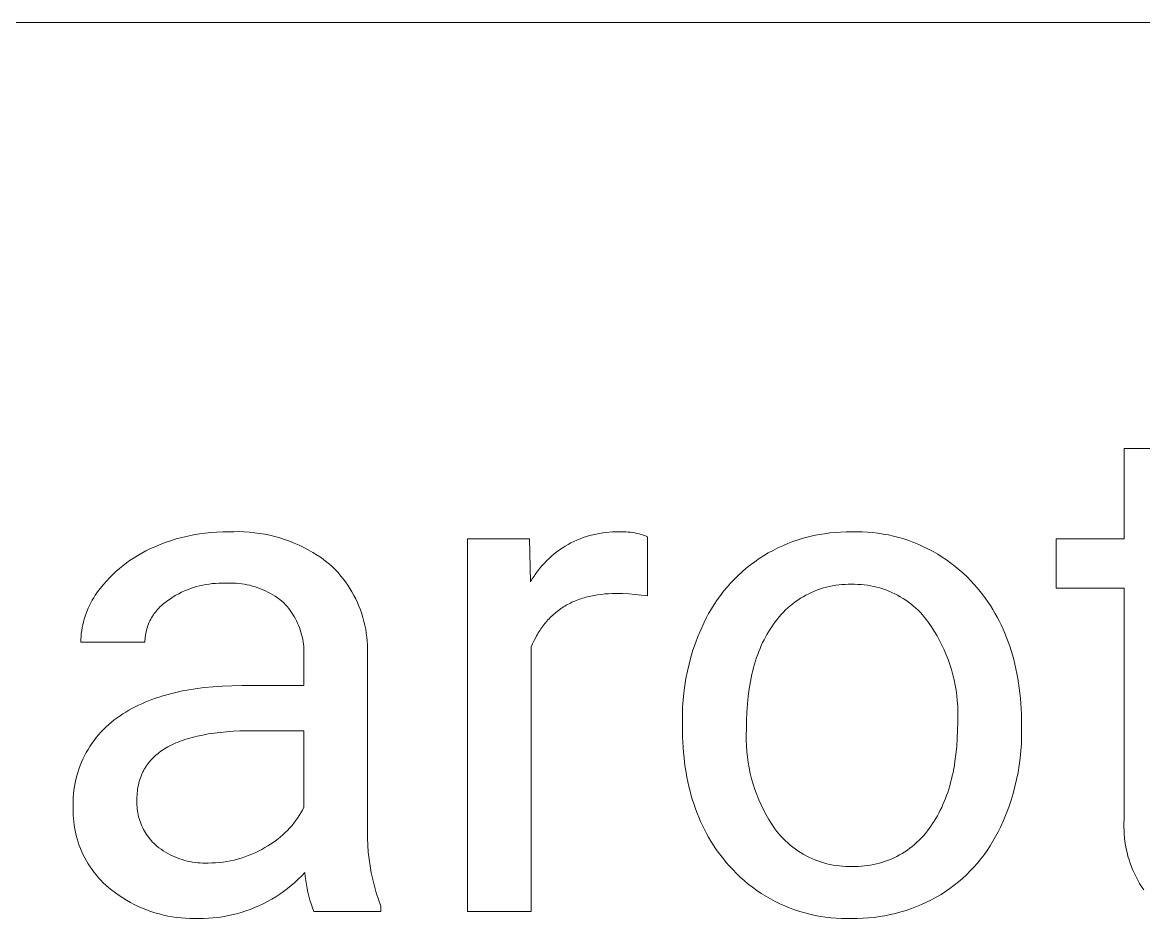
# Model space of a CAD drawing. Header units: millimetres. Extents: x -1283 to 2747, y -259 to 2557.
# Drawn here: x 1924.4 to 2009.7, y 123.7 to 191.8 of the extents above; entities that cross this region are included whole.
import ezdxf

# ---------------------------------------------------------------- set-up
doc = ezdxf.new("R2010")
doc.units = ezdxf.units.MM
doc.header["$MEASUREMENT"] = 0
doc.layers.add('Domyślny', color=7, linetype='Continuous', true_color=0x000000)

msp = doc.modelspace()

# ---------------------------------------------------------------- linework, layer by layer
at = {"layer": 'Domyślny', "color": 18, "lineweight": 15, "true_color": 0x000000}
for p, q in [((2743.172, 191.833), (1223.936, 191.833)), ((2008.229, 152.551), (2008.229, 159.423)), ((2008.229, 159.423), (2013.074, 159.423)), ((1936.944, 152.762), (1937.385, 152.851)), ((1937.385, 152.851), (1937.829, 152.926)), ((1937.829, 152.926), (1938.275, 152.986)), ((1938.275, 152.986), (1938.723, 153.032)), ((1938.723, 153.032), (1939.172, 153.063)), ((1939.172, 153.063), (1939.621, 153.079)), ((1939.621, 153.079), (1940.071, 153.08)), ((1940.071, 153.08), (1940.464, 153.095)), ((1940.464, 153.095), (1940.856, 153.097)), ((1940.856, 153.097), (1941.248, 153.085)), ((1941.248, 153.085), (1941.64, 153.059)), ((1941.64, 153.059), (1942.03, 153.02)), ((1942.03, 153.02), (1942.419, 152.967)), ((1942.419, 152.967), (1942.806, 152.9)), ((1942.806, 152.9), (1943.19, 152.82)), ((1943.19, 152.82), (1943.572, 152.727)), ((1967.291, 152.723), (1967.535, 152.797)), ((1967.535, 152.797), (1967.781, 152.862)), ((1967.781, 152.862), (1968.029, 152.918)), ((1968.029, 152.918), (1968.279, 152.966)), ((1968.279, 152.966), (1968.531, 153.006)), ((1968.531, 153.006), (1968.784, 153.037)), ((1968.784, 153.037), (1969.037, 153.06)), ((1969.037, 153.06), (1969.291, 153.074)), ((1969.291, 153.074), (1969.546, 153.079)), ((1969.546, 153.079), (1969.801, 153.076)), ((1969.801, 153.076), (1969.969, 153.082)), ((1969.969, 153.082), (1970.138, 153.082)), ((1970.138, 153.082), (1970.307, 153.076)), ((1970.307, 153.076), (1970.475, 153.065)), ((1970.475, 153.065), (1970.643, 153.048)), ((1970.643, 153.048), (1970.811, 153.026)), ((1970.811, 153.026), (1970.977, 152.998)), ((1970.977, 152.998), (1971.143, 152.964)), ((1971.143, 152.964), (1971.307, 152.925)), ((1971.307, 152.925), (1971.47, 152.88)), ((1971.47, 152.88), (1971.631, 152.83)), ((1971.631, 152.83), (1971.79, 152.775)), ((1971.79, 152.775), (1971.948, 152.714)), ((1984.198, 152.699), (1984.6, 152.794)), ((1984.6, 152.794), (1985.004, 152.875)), ((1985.004, 152.875), (1985.412, 152.943)), ((1985.412, 152.943), (1985.821, 152.997)), ((1985.821, 152.997), (1986.232, 153.038)), ((1986.232, 153.038), (1986.643, 153.065)), ((1986.643, 153.065), (1987.056, 153.078)), ((1987.056, 153.078), (1987.469, 153.077)), ((1987.469, 153.077), (1987.873, 153.085)), ((1987.873, 153.085), (1988.278, 153.079)), ((1988.278, 153.079), (1988.682, 153.06)), ((1988.682, 153.06), (1989.085, 153.026)), ((1989.085, 153.026), (1989.486, 152.979)), ((1989.486, 152.979), (1989.886, 152.918)), ((1989.886, 152.918), (1990.284, 152.844)), ((1990.284, 152.844), (1990.679, 152.756)), ((1934.066, 151.784), (1934.381, 151.926)), ((1934.381, 151.926), (1934.796, 152.1)), ((1934.796, 152.1), (1935.217, 152.26)), ((1935.217, 152.26), (1935.642, 152.407)), ((1935.642, 152.407), (1936.072, 152.539)), ((1936.072, 152.539), (1936.506, 152.658)), ((1936.506, 152.658), (1936.944, 152.762)), ((1943.572, 152.727), (1943.949, 152.62)), ((1943.949, 152.62), (1944.323, 152.501)), ((1944.323, 152.501), (1944.693, 152.368)), ((1944.693, 152.368), (1945.057, 152.223)), ((1945.057, 152.223), (1945.417, 152.065)), ((1945.417, 152.065), (1945.77, 151.895)), ((1958.246, 124.195), (1958.246, 152.553)), ((1958.246, 152.553), (1962.956, 152.553)), ((1962.956, 152.553), (1963.037, 149.278)), ((1965.457, 151.851), (1965.672, 151.987)), ((1965.672, 151.987), (1965.892, 152.115)), ((1965.892, 152.115), (1966.116, 152.236)), ((1966.116, 152.236), (1966.344, 152.349)), ((1966.344, 152.349), (1966.576, 152.455)), ((1966.576, 152.455), (1966.811, 152.552)), ((1966.811, 152.552), (1967.05, 152.642)), ((1967.05, 152.642), (1967.291, 152.723)), ((1971.948, 152.714), (1971.948, 148.204)), ((1981.873, 151.857), (1982.248, 152.029)), ((1982.248, 152.029), (1982.629, 152.189)), ((1982.629, 152.189), (1983.015, 152.336)), ((1983.015, 152.336), (1983.405, 152.47)), ((1983.405, 152.47), (1983.799, 152.591)), ((1983.799, 152.591), (1984.198, 152.699)), ((1990.679, 152.756), (1991.07, 152.655)), ((1991.07, 152.655), (1991.458, 152.541)), ((1991.458, 152.541), (1991.842, 152.414)), ((1991.842, 152.414), (1992.222, 152.273)), ((1992.222, 152.273), (1992.596, 152.12)), ((1992.596, 152.12), (1992.965, 151.955)), ((1992.965, 151.955), (1993.328, 151.776)), ((2003.062, 148.807), (2003.062, 152.551)), ((2003.062, 152.551), (2008.229, 152.551)), ((1932.567, 150.921), (1932.855, 151.113)), ((1932.855, 151.113), (1933.149, 151.295)), ((1933.149, 151.295), (1933.449, 151.468)), ((1933.449, 151.468), (1933.755, 151.631)), ((1933.755, 151.631), (1934.066, 151.784)), ((1945.77, 151.895), (1946.118, 151.712)), ((1946.118, 151.712), (1946.458, 151.517)), ((1946.458, 151.517), (1946.792, 151.311)), ((1946.792, 151.311), (1947.119, 151.093)), ((1947.119, 151.093), (1947.437, 150.864)), ((1964.271, 150.891), (1964.455, 151.067)), ((1964.455, 151.067), (1964.644, 151.237)), ((1964.644, 151.237), (1964.84, 151.401)), ((1964.84, 151.401), (1965.04, 151.558)), ((1965.04, 151.558), (1965.246, 151.708)), ((1965.246, 151.708), (1965.457, 151.851)), ((1980.442, 151.043), (1980.785, 151.266)), ((1980.785, 151.266), (1981.141, 151.475)), ((1981.141, 151.475), (1981.504, 151.672)), ((1981.504, 151.672), (1981.873, 151.857)), ((1993.328, 151.776), (1993.685, 151.586)), ((1993.685, 151.586), (1994.035, 151.384)), ((1994.035, 151.384), (1994.378, 151.169)), ((1994.378, 151.169), (1994.714, 150.944)), ((1931.483, 150.061), (1931.743, 150.289)), ((1931.743, 150.289), (1932.011, 150.509)), ((1932.011, 150.509), (1932.286, 150.719)), ((1932.286, 150.719), (1932.567, 150.921)), ((1947.437, 150.864), (1947.748, 150.624)), ((1947.748, 150.624), (1947.968, 150.416)), ((1947.968, 150.416), (1948.181, 150.201)), ((1963.599, 150.126), (1963.758, 150.326)), ((1963.758, 150.326), (1963.922, 150.52)), ((1963.922, 150.52), (1964.094, 150.708)), ((1964.094, 150.708), (1964.271, 150.891)), ((1979.15, 150.041), (1979.46, 150.307)), ((1979.46, 150.307), (1979.779, 150.563)), ((1979.779, 150.563), (1980.107, 150.809)), ((1980.107, 150.809), (1980.442, 151.043)), ((1994.714, 150.944), (1995.042, 150.707)), ((1995.042, 150.707), (1995.361, 150.459)), ((1995.361, 150.459), (1995.672, 150.2)), ((1930.749, 149.327), (1930.985, 149.58)), ((1930.985, 149.58), (1931.23, 149.824)), ((1931.23, 149.824), (1931.483, 150.061)), ((1948.181, 150.201), (1948.386, 149.979)), ((1948.386, 149.979), (1948.584, 149.749)), ((1948.584, 149.749), (1948.774, 149.513)), ((1948.774, 149.513), (1948.956, 149.271)), ((1963.037, 149.278), (1963.167, 149.497)), ((1963.167, 149.497), (1963.304, 149.712)), ((1963.304, 149.712), (1963.448, 149.922)), ((1963.448, 149.922), (1963.599, 150.126)), ((1978.274, 149.181), (1978.556, 149.477)), ((1978.556, 149.477), (1978.848, 149.764)), ((1978.848, 149.764), (1979.15, 150.041)), ((1995.672, 150.2), (1995.974, 149.931)), ((1995.974, 149.931), (1996.267, 149.652)), ((1996.267, 149.652), (1996.55, 149.363)), ((1996.55, 149.363), (1996.823, 149.065)), ((1930.032, 148.444), (1930.163, 148.624)), ((1930.163, 148.624), (1930.301, 148.799)), ((1930.301, 148.799), (1930.521, 149.067)), ((1930.521, 149.067), (1930.749, 149.327)), ((1936.698, 148.585), (1936.476, 148.483)), ((1936.923, 148.679), (1936.698, 148.585)), ((1937.151, 148.766), (1936.923, 148.679)), ((1937.382, 148.845), (1937.151, 148.766)), ((1937.616, 148.915), (1937.382, 148.845)), ((1937.852, 148.977), (1937.616, 148.915)), ((1938.09, 149.031), (1937.852, 148.977)), ((1938.33, 149.077), (1938.09, 149.031)), ((1938.572, 149.115), (1938.33, 149.077)), ((1938.814, 149.144), (1938.572, 149.115)), ((1939.057, 149.164), (1938.814, 149.144)), ((1939.301, 149.176), (1939.057, 149.164)), ((1939.545, 149.18), (1939.301, 149.176)), ((1939.79, 149.175), (1939.545, 149.18)), ((1940, 149.185), (1939.79, 149.175)), ((1940.211, 149.189), (1940, 149.185)), ((1940.422, 149.185), (1940.211, 149.189)), ((1940.633, 149.175), (1940.422, 149.185)), ((1940.843, 149.157), (1940.633, 149.175)), ((1941.052, 149.132), (1940.843, 149.157)), ((1941.26, 149.099), (1941.052, 149.132)), ((1941.468, 149.06), (1941.26, 149.099)), ((1941.673, 149.014), (1941.468, 149.06)), ((1941.877, 148.961), (1941.673, 149.014)), ((1942.08, 148.9), (1941.877, 148.961)), ((1942.28, 148.833), (1942.08, 148.9)), ((1942.477, 148.76), (1942.28, 148.833)), ((1942.672, 148.679), (1942.477, 148.76)), ((1942.864, 148.592), (1942.672, 148.679)), ((1943.053, 148.498), (1942.864, 148.592)), ((1948.956, 149.271), (1949.129, 149.023)), ((1949.129, 149.023), (1949.293, 148.769)), ((1949.293, 148.769), (1949.449, 148.509)), ((1949.449, 148.509), (1949.596, 148.244)), ((1977.489, 148.237), (1977.74, 148.56)), ((1977.74, 148.56), (1978.002, 148.875)), ((1978.002, 148.875), (1978.274, 149.181)), ((1984.655, 148.574), (1984.435, 148.479)), ((1984.879, 148.661), (1984.655, 148.574)), ((1985.106, 148.741), (1984.879, 148.661)), ((1985.335, 148.812), (1985.106, 148.741)), ((1985.566, 148.876), (1985.335, 148.812)), ((1985.8, 148.932), (1985.566, 148.876)), ((1986.035, 148.979), (1985.8, 148.932)), ((1986.272, 149.018), (1986.035, 148.979)), ((1986.51, 149.05), (1986.272, 149.018)), ((1986.749, 149.072), (1986.51, 149.05)), ((1986.989, 149.087), (1986.749, 149.072)), ((1987.229, 149.093), (1986.989, 149.087)), ((1987.469, 149.092), (1987.229, 149.093)), ((1987.712, 149.094), (1987.469, 149.092)), ((1987.955, 149.089), (1987.712, 149.094)), ((1988.198, 149.075), (1987.955, 149.089)), ((1988.44, 149.052), (1988.198, 149.075)), ((1988.681, 149.021), (1988.44, 149.052)), ((1988.921, 148.982), (1988.681, 149.021)), ((1989.16, 148.934), (1988.921, 148.982)), ((1989.396, 148.878), (1989.16, 148.934)), ((1989.631, 148.814), (1989.396, 148.878)), ((1989.863, 148.741), (1989.631, 148.814)), ((1990.093, 148.661), (1989.863, 148.741)), ((1990.319, 148.573), (1990.093, 148.661)), ((1990.542, 148.476), (1990.319, 148.573)), ((1996.823, 149.065), (1997.044, 148.812)), ((1997.044, 148.812), (1997.257, 148.554)), ((1997.257, 148.554), (1997.464, 148.29)), ((2008.229, 148.807), (2003.062, 148.807)), ((2008.229, 131.213), (2008.229, 148.807)), ((1929.465, 147.487), (1929.566, 147.686)), ((1929.566, 147.686), (1929.673, 147.881)), ((1929.673, 147.881), (1929.786, 148.073)), ((1929.786, 148.073), (1929.906, 148.261)), ((1929.906, 148.261), (1930.032, 148.444)), ((1935.215, 147.711), (1935.113, 147.631)), ((1935.32, 147.787), (1935.215, 147.711)), ((1935.428, 147.86), (1935.32, 147.787)), ((1935.629, 147.999), (1935.428, 147.86)), ((1935.834, 148.131), (1935.629, 147.999)), ((1936.044, 148.255), (1935.834, 148.131)), ((1936.258, 148.373), (1936.044, 148.255)), ((1936.476, 148.483), (1936.258, 148.373)), ((1943.239, 148.398), (1943.053, 148.498)), ((1943.421, 148.292), (1943.239, 148.398)), ((1943.599, 148.18), (1943.421, 148.292)), ((1943.774, 148.061), (1943.599, 148.18)), ((1943.944, 147.937), (1943.774, 148.061)), ((1944.11, 147.807), (1943.944, 147.937)), ((1944.272, 147.672), (1944.11, 147.807)), ((1944.398, 147.536), (1944.272, 147.672)), ((1949.596, 148.244), (1949.734, 147.975)), ((1949.734, 147.975), (1949.862, 147.701)), ((1949.862, 147.701), (1949.981, 147.422)), ((1966.079, 147.669), (1965.971, 147.614)), ((1966.189, 147.721), (1966.079, 147.669)), ((1966.299, 147.772), (1966.189, 147.721)), ((1966.412, 147.82), (1966.299, 147.772)), ((1966.526, 147.867), (1966.412, 147.82)), ((1966.641, 147.912), (1966.526, 147.867)), ((1966.758, 147.954), (1966.641, 147.912)), ((1966.876, 147.995), (1966.758, 147.954)), ((1966.996, 148.034), (1966.876, 147.995)), ((1967.118, 148.071), (1966.996, 148.034)), ((1967.241, 148.105), (1967.118, 148.071)), ((1967.365, 148.138), (1967.241, 148.105)), ((1967.491, 148.169), (1967.365, 148.138)), ((1967.618, 148.198), (1967.491, 148.169)), ((1967.878, 148.249), (1967.618, 148.198)), ((1968.143, 148.293), (1967.878, 148.249)), ((1968.414, 148.329), (1968.143, 148.293)), ((1968.691, 148.357), (1968.414, 148.329)), ((1968.975, 148.376), (1968.691, 148.357)), ((1969.264, 148.388), (1968.975, 148.376)), ((1969.559, 148.392), (1969.264, 148.388)), ((1970.039, 148.386), (1969.559, 148.392)), ((1970.518, 148.364), (1970.039, 148.386)), ((1970.996, 148.326), (1970.518, 148.364)), ((1971.473, 148.273), (1970.996, 148.326)), ((1971.948, 148.204), (1971.473, 148.273)), ((1977.021, 147.567), (1977.249, 147.906)), ((1977.249, 147.906), (1977.489, 148.237)), ((1983.192, 147.756), (1983.001, 147.611)), ((1983.388, 147.894), (1983.192, 147.756)), ((1983.589, 148.025), (1983.388, 147.894)), ((1983.795, 148.15), (1983.589, 148.025)), ((1984.004, 148.267), (1983.795, 148.15)), ((1984.218, 148.377), (1984.004, 148.267)), ((1984.435, 148.479), (1984.218, 148.377)), ((1990.762, 148.373), (1990.542, 148.476)), ((1990.978, 148.261), (1990.762, 148.373)), ((1991.19, 148.142), (1990.978, 148.261)), ((1991.398, 148.016), (1991.19, 148.142)), ((1991.602, 147.882), (1991.398, 148.016)), ((1991.8, 147.742), (1991.602, 147.882)), ((1991.993, 147.594), (1991.8, 147.742)), ((1997.464, 148.29), (1997.663, 148.022)), ((1997.663, 148.022), (1997.856, 147.748)), ((1997.856, 147.748), (1998.042, 147.469)), ((1929.132, 146.661), (1929.205, 146.872)), ((1929.205, 146.872), (1929.285, 147.08)), ((1929.285, 147.08), (1929.372, 147.285)), ((1929.372, 147.285), (1929.465, 147.487)), ((1934.401, 146.878), (1934.328, 146.772)), ((1934.479, 146.983), (1934.401, 146.878)), ((1934.56, 147.084), (1934.479, 146.983)), ((1934.644, 147.183), (1934.56, 147.084)), ((1934.732, 147.279), (1934.644, 147.183)), ((1934.822, 147.372), (1934.732, 147.279)), ((1934.916, 147.461), (1934.822, 147.372)), ((1935.013, 147.548), (1934.916, 147.461)), ((1935.113, 147.631), (1935.013, 147.548)), ((1944.519, 147.395), (1944.398, 147.536)), ((1944.635, 147.251), (1944.519, 147.395)), ((1944.747, 147.103), (1944.635, 147.251)), ((1944.853, 146.951), (1944.747, 147.103)), ((1944.954, 146.796), (1944.853, 146.951)), ((1945.05, 146.637), (1944.954, 146.796)), ((1949.981, 147.422), (1950.091, 147.14)), ((1950.091, 147.14), (1950.19, 146.854)), ((1950.19, 146.854), (1950.28, 146.565)), ((1964.794, 146.804), (1964.706, 146.723)), ((1964.884, 146.882), (1964.794, 146.804)), ((1964.975, 146.959), (1964.884, 146.882)), ((1965.068, 147.033), (1964.975, 146.959)), ((1965.162, 147.106), (1965.068, 147.033)), ((1965.258, 147.176), (1965.162, 147.106)), ((1965.355, 147.245), (1965.258, 147.176)), ((1965.454, 147.311), (1965.355, 147.245)), ((1965.555, 147.376), (1965.454, 147.311)), ((1965.657, 147.438), (1965.555, 147.376)), ((1965.76, 147.499), (1965.657, 147.438)), ((1965.865, 147.557), (1965.76, 147.499)), ((1965.971, 147.614), (1965.865, 147.557)), ((1976.404, 146.506), (1976.598, 146.866)), ((1976.598, 146.866), (1976.803, 147.22)), ((1976.803, 147.22), (1977.021, 147.567)), ((1982.288, 146.968), (1982.125, 146.792)), ((1982.458, 147.138), (1982.288, 146.968)), ((1982.633, 147.302), (1982.458, 147.138)), ((1982.814, 147.46), (1982.633, 147.302)), ((1983.001, 147.611), (1982.814, 147.46)), ((1992.182, 147.44), (1991.993, 147.594)), ((1992.364, 147.28), (1992.182, 147.44)), ((1992.541, 147.113), (1992.364, 147.28)), ((1992.713, 146.94), (1992.541, 147.113)), ((1992.877, 146.762), (1992.713, 146.94)), ((1998.042, 147.469), (1998.221, 147.185)), ((1998.221, 147.185), (1998.393, 146.896)), ((1998.393, 146.896), (1998.558, 146.601)), ((1928.911, 145.799), (1928.955, 146.017)), ((1928.955, 146.017), (1929.007, 146.234)), ((1929.007, 146.234), (1929.066, 146.449)), ((1929.066, 146.449), (1929.132, 146.661)), ((1933.917, 145.963), (1933.875, 145.84)), ((1933.964, 146.084), (1933.917, 145.963)), ((1934.015, 146.204), (1933.964, 146.084)), ((1934.07, 146.321), (1934.015, 146.204)), ((1934.128, 146.437), (1934.07, 146.321)), ((1934.191, 146.551), (1934.128, 146.437)), ((1934.257, 146.662), (1934.191, 146.551)), ((1934.328, 146.772), (1934.257, 146.662)), ((1945.141, 146.476), (1945.05, 146.637)), ((1945.226, 146.311), (1945.141, 146.476)), ((1945.305, 146.143), (1945.226, 146.311)), ((1945.379, 145.973), (1945.305, 146.143)), ((1945.447, 145.801), (1945.379, 145.973)), ((1950.28, 146.565), (1950.36, 146.273)), ((1950.36, 146.273), (1950.43, 145.978)), ((1950.43, 145.978), (1950.49, 145.681)), ((1964.053, 146.009), (1963.978, 145.91)), ((1964.129, 146.105), (1964.053, 146.009)), ((1964.207, 146.199), (1964.129, 146.105)), ((1964.286, 146.292), (1964.207, 146.199)), ((1964.367, 146.382), (1964.286, 146.292)), ((1964.45, 146.47), (1964.367, 146.382)), ((1964.533, 146.557), (1964.45, 146.47)), ((1964.619, 146.641), (1964.533, 146.557)), ((1964.706, 146.723), (1964.619, 146.641)), ((1975.993, 145.636), (1976.222, 146.139)), ((1976.222, 146.139), (1976.404, 146.506)), ((1981.536, 146.053), (1981.405, 145.868)), ((1981.671, 146.233), (1981.536, 146.053)), ((1981.816, 146.425), (1981.671, 146.233)), ((1981.967, 146.611), (1981.816, 146.425)), ((1982.125, 146.792), (1981.967, 146.611)), ((1993.036, 146.577), (1992.877, 146.762)), ((1993.188, 146.388), (1993.036, 146.577)), ((1993.334, 146.193), (1993.188, 146.388)), ((1993.561, 145.862), (1993.334, 146.193)), ((1998.558, 146.601), (1998.716, 146.301)), ((1998.716, 146.301), (1998.867, 145.997)), ((1998.867, 145.997), (1999.011, 145.686)), ((1928.806, 144.915), (1928.821, 145.137)), ((1928.821, 145.137), (1928.843, 145.359)), ((1928.843, 145.359), (1928.873, 145.579)), ((1928.873, 145.579), (1928.911, 145.799)), ((1933.725, 145.21), (1933.708, 145.081)), ((1933.746, 145.338), (1933.725, 145.21)), ((1933.772, 145.465), (1933.746, 145.338)), ((1933.802, 145.591), (1933.772, 145.465)), ((1933.836, 145.716), (1933.802, 145.591)), ((1933.875, 145.84), (1933.836, 145.716)), ((1945.509, 145.626), (1945.447, 145.801)), ((1945.565, 145.45), (1945.509, 145.626)), ((1945.615, 145.271), (1945.565, 145.45)), ((1945.659, 145.091), (1945.615, 145.271)), ((1945.697, 144.91), (1945.659, 145.091)), ((1950.49, 145.681), (1950.54, 145.383)), ((1950.54, 145.383), (1950.579, 145.083)), ((1963.497, 145.167), (1963.435, 145.053)), ((1963.562, 145.279), (1963.497, 145.167)), ((1963.627, 145.389), (1963.562, 145.279)), ((1963.694, 145.497), (1963.627, 145.389)), ((1963.763, 145.604), (1963.694, 145.497)), ((1963.833, 145.708), (1963.763, 145.604)), ((1963.905, 145.81), (1963.833, 145.708)), ((1963.978, 145.91), (1963.905, 145.81)), ((1975.586, 144.607), (1975.781, 145.125)), ((1975.781, 145.125), (1975.993, 145.636)), ((1981.039, 145.285), (1980.925, 145.081)), ((1981.157, 145.484), (1981.039, 145.285)), ((1981.279, 145.679), (1981.157, 145.484)), ((1981.405, 145.868), (1981.279, 145.679)), ((1993.778, 145.524), (1993.561, 145.862)), ((1993.983, 145.18), (1993.778, 145.524)), ((1994.177, 144.828), (1993.983, 145.18)), ((1999.011, 145.686), (1999.148, 145.371)), ((1999.148, 145.371), (1999.278, 145.051)), ((1928.798, 144.692), (1928.806, 144.915)), ((1933.683, 144.692), (1928.798, 144.692)), ((1933.687, 144.822), (1933.683, 144.692)), ((1933.695, 144.952), (1933.687, 144.822)), ((1933.708, 145.081), (1933.695, 144.952)), ((1945.729, 144.727), (1945.697, 144.91)), ((1945.754, 144.544), (1945.729, 144.727)), ((1945.774, 144.359), (1945.754, 144.544)), ((1945.787, 144.174), (1945.774, 144.359)), ((1950.579, 145.083), (1950.608, 144.781)), ((1950.608, 144.781), (1950.627, 144.479)), ((1950.627, 144.479), (1950.635, 144.176)), ((1963.199, 144.576), (1963.09, 144.326)), ((1963.09, 144.326), (1963.09, 124.195)), ((1963.314, 144.818), (1963.199, 144.576)), ((1963.435, 145.053), (1963.314, 144.818)), ((1975.407, 144.084), (1975.586, 144.607)), ((1980.609, 144.439), (1980.512, 144.215)), ((1980.71, 144.658), (1980.609, 144.439)), ((1980.815, 144.872), (1980.71, 144.658)), ((1980.925, 145.081), (1980.815, 144.872)), ((1994.358, 144.47), (1994.177, 144.828)), ((1994.528, 144.107), (1994.358, 144.47)), ((1999.278, 145.051), (1999.401, 144.725)), ((1999.401, 144.725), (1999.517, 144.394)), ((1999.517, 144.394), (1999.626, 144.058)), ((1945.794, 143.989), (1945.787, 144.174)), ((1945.789, 143.619), (1945.794, 143.804)), ((1945.789, 141.391), (1945.789, 143.619)), ((1945.794, 143.804), (1945.794, 143.989)), ((1950.635, 144.176), (1950.633, 143.874)), ((1950.633, 143.874), (1950.633, 130.829)), ((1975.103, 143.02), (1975.246, 143.555)), ((1975.246, 143.555), (1975.407, 144.084)), ((1980.248, 143.515), (1980.168, 143.271)), ((1980.332, 143.753), (1980.248, 143.515)), ((1980.42, 143.987), (1980.332, 143.753)), ((1980.512, 144.215), (1980.42, 143.987)), ((1994.685, 143.738), (1994.528, 144.107)), ((1994.831, 143.364), (1994.685, 143.738)), ((1999.626, 144.058), (1999.728, 143.717)), ((1999.728, 143.717), (1999.824, 143.371)), ((1974.977, 142.482), (1975.103, 143.02)), ((1980.022, 142.77), (1979.955, 142.513)), ((1980.093, 143.023), (1980.022, 142.77)), ((1980.168, 143.271), (1980.093, 143.023)), ((1994.963, 142.985), (1994.831, 143.364)), ((1995.083, 142.602), (1994.963, 142.985)), ((1995.19, 142.215), (1995.083, 142.602)), ((1999.824, 143.371), (1999.912, 143.019)), ((1999.912, 143.019), (1999.993, 142.662)), ((1999.993, 142.662), (2000.067, 142.3)), ((1974.779, 141.394), (1974.869, 141.939)), ((1974.869, 141.939), (1974.977, 142.482)), ((1979.781, 141.71), (1979.731, 141.432)), ((1979.835, 141.982), (1979.781, 141.71)), ((1979.893, 142.25), (1979.835, 141.982)), ((1979.955, 142.513), (1979.893, 142.25)), ((1995.284, 141.825), (1995.19, 142.215)), ((1995.365, 141.432), (1995.284, 141.825)), ((2000.067, 142.3), (2000.134, 141.933)), ((2000.134, 141.933), (2000.194, 141.561)), ((1935.641, 140.772), (1935.94, 140.846)), ((1935.94, 140.846), (1936.245, 140.916)), ((1936.245, 140.916), (1936.555, 140.982)), ((1936.555, 140.982), (1936.87, 141.042)), ((1936.87, 141.042), (1937.516, 141.148)), ((1937.516, 141.148), (1938.183, 141.235)), ((1938.183, 141.235), (1938.872, 141.303)), ((1938.872, 141.303), (1939.582, 141.352)), ((1939.582, 141.352), (1940.313, 141.381)), ((1940.313, 141.381), (1941.065, 141.391)), ((1941.065, 141.391), (1945.789, 141.391)), ((1974.652, 140.295), (1974.706, 140.845)), ((1974.706, 140.845), (1974.779, 141.394)), ((1979.686, 141.15), (1979.608, 140.571)), ((1979.731, 141.432), (1979.686, 141.15)), ((1995.433, 141.037), (1995.365, 141.432)), ((1995.488, 140.639), (1995.433, 141.037)), ((2000.194, 141.561), (2000.247, 141.183)), ((2000.247, 141.183), (2000.293, 140.801)), ((1933.187, 139.886), (1933.438, 140.004)), ((1933.438, 140.004), (1933.695, 140.116)), ((1933.695, 140.116), (1933.957, 140.224)), ((1933.957, 140.224), (1934.224, 140.327)), ((1934.224, 140.327), (1934.497, 140.426)), ((1934.497, 140.426), (1934.775, 140.519)), ((1934.775, 140.519), (1935.058, 140.608)), ((1935.058, 140.608), (1935.347, 140.692)), ((1935.347, 140.692), (1935.641, 140.772)), ((1974.616, 139.743), (1974.652, 140.295)), ((1979.548, 139.973), (1979.505, 139.354)), ((1979.608, 140.571), (1979.548, 139.973)), ((1995.529, 140.24), (1995.488, 140.639)), ((1995.557, 139.84), (1995.529, 140.24)), ((2000.293, 140.801), (2000.331, 140.413)), ((2000.331, 140.413), (2000.363, 140.02)), ((2000.363, 140.02), (2000.388, 139.621)), ((1931.79, 139.085), (1932.01, 139.23)), ((1932.01, 139.23), (1932.234, 139.371)), ((1932.234, 139.371), (1932.464, 139.507)), ((1932.464, 139.507), (1932.7, 139.638)), ((1932.7, 139.638), (1932.941, 139.764)), ((1932.941, 139.764), (1933.187, 139.886)), ((1974.598, 139.19), (1974.616, 139.743)), ((1974.599, 138.637), (1974.598, 139.19)), ((1979.505, 139.354), (1979.479, 138.717)), ((1995.572, 139.439), (1995.557, 139.84)), ((1995.573, 139.038), (1995.572, 139.439)), ((2000.388, 139.621), (2000.406, 139.218)), ((2000.406, 139.218), (2000.42, 138.395)), ((1930.727, 138.238), (1930.93, 138.423)), ((1930.93, 138.423), (1931.14, 138.601)), ((1931.14, 138.601), (1931.355, 138.772)), ((1931.355, 138.772), (1931.576, 138.935)), ((1931.576, 138.935), (1931.79, 139.085)), ((1974.599, 138.301), (1974.599, 138.637)), ((1974.612, 137.484), (1974.599, 138.301)), ((1979.479, 138.717), (1979.47, 138.06)), ((1995.553, 137.994), (1995.561, 138.637)), ((1995.561, 138.637), (1995.573, 139.038)), ((2000.42, 138.395), (2000.42, 138.06)), ((1929.813, 137.214), (1929.981, 137.431)), ((1929.981, 137.431), (1930.157, 137.642)), ((1930.157, 137.642), (1930.34, 137.847)), ((1930.34, 137.847), (1930.53, 138.046)), ((1930.53, 138.046), (1930.727, 138.238)), ((1937.283, 137.444), (1937.094, 137.392)), ((1937.477, 137.494), (1937.283, 137.444)), ((1937.675, 137.541), (1937.477, 137.494)), ((1938.084, 137.628), (1937.675, 137.541)), ((1938.511, 137.705), (1938.084, 137.628)), ((1938.955, 137.771), (1938.511, 137.705)), ((1939.417, 137.827), (1938.955, 137.771)), ((1939.897, 137.873), (1939.417, 137.827)), ((1940.394, 137.909), (1939.897, 137.873)), ((1940.908, 137.935), (1940.394, 137.909)), ((1941.441, 137.95), (1940.908, 137.935)), ((1941.991, 137.955), (1941.441, 137.95)), ((1945.789, 137.955), (1941.991, 137.955)), ((1945.789, 132.131), (1945.789, 137.955)), ((1974.63, 137.083), (1974.612, 137.484)), ((1979.47, 138.06), (1979.456, 137.638)), ((1979.456, 137.638), (1979.457, 137.216)), ((1995.528, 137.37), (1995.553, 137.994)), ((2000.42, 137.512), (2000.402, 136.964)), ((2000.42, 138.06), (2000.42, 137.512)), ((1929.353, 136.53), (1929.498, 136.763)), ((1929.498, 136.763), (1929.651, 136.991)), ((1929.651, 136.991), (1929.813, 137.214)), ((1935.164, 136.565), (1935.031, 136.48)), ((1935.3, 136.648), (1935.164, 136.565)), ((1935.442, 136.729), (1935.3, 136.648)), ((1935.587, 136.806), (1935.442, 136.729)), ((1935.737, 136.882), (1935.587, 136.806)), ((1935.891, 136.954), (1935.737, 136.882)), ((1936.05, 137.025), (1935.891, 136.954)), ((1936.213, 137.092), (1936.05, 137.025)), ((1936.381, 137.157), (1936.213, 137.092)), ((1936.552, 137.22), (1936.381, 137.157)), ((1936.729, 137.28), (1936.552, 137.22)), ((1936.909, 137.337), (1936.729, 137.28)), ((1937.094, 137.392), (1936.909, 137.337)), ((1974.654, 136.687), (1974.63, 137.083)), ((1974.685, 136.296), (1974.654, 136.687)), ((1979.457, 137.216), (1979.473, 136.794)), ((1979.473, 136.794), (1979.503, 136.373)), ((1995.426, 136.175), (1995.485, 136.764)), ((1995.485, 136.764), (1995.528, 137.37)), ((2000.402, 136.964), (2000.366, 136.417)), ((1928.854, 135.551), (1928.966, 135.802)), ((1928.966, 135.802), (1929.087, 136.049)), ((1929.087, 136.049), (1929.216, 136.291)), ((1929.216, 136.291), (1929.353, 136.53)), ((1934.128, 135.705), (1934.035, 135.596)), ((1934.226, 135.811), (1934.128, 135.705)), ((1934.328, 135.914), (1934.226, 135.811)), ((1934.434, 136.015), (1934.328, 135.914)), ((1934.545, 136.113), (1934.434, 136.015)), ((1934.66, 136.208), (1934.545, 136.113)), ((1934.779, 136.301), (1934.66, 136.208)), ((1934.903, 136.392), (1934.779, 136.301)), ((1935.031, 136.48), (1934.903, 136.392)), ((1974.723, 135.911), (1974.685, 136.296)), ((1974.768, 135.531), (1974.723, 135.911)), ((1979.503, 136.373), (1979.547, 135.953)), ((1979.547, 135.953), (1979.607, 135.535)), ((1995.349, 135.605), (1995.426, 136.175)), ((2000.312, 135.871), (2000.24, 135.328)), ((2000.366, 136.417), (2000.312, 135.871)), ((1928.57, 134.777), (1928.656, 135.038)), ((1928.656, 135.038), (1928.75, 135.296)), ((1928.75, 135.296), (1928.854, 135.551)), ((1933.567, 134.893), (1933.535, 134.83)), ((1933.6, 134.955), (1933.567, 134.893)), ((1933.634, 135.017), (1933.6, 134.955)), ((1933.669, 135.077), (1933.634, 135.017)), ((1933.705, 135.138), (1933.669, 135.077)), ((1933.743, 135.197), (1933.705, 135.138)), ((1933.781, 135.256), (1933.743, 135.197)), ((1933.821, 135.315), (1933.781, 135.256)), ((1933.861, 135.372), (1933.821, 135.315)), ((1933.903, 135.429), (1933.861, 135.372)), ((1933.946, 135.486), (1933.903, 135.429)), ((1933.99, 135.541), (1933.946, 135.486)), ((1934.035, 135.596), (1933.99, 135.541)), ((1974.82, 135.156), (1974.768, 135.531)), ((1974.879, 134.786), (1974.82, 135.156)), ((1979.607, 135.535), (1979.68, 135.12)), ((1979.68, 135.12), (1979.769, 134.707)), ((1995.203, 134.784), (1995.256, 135.053)), ((1995.256, 135.053), (1995.305, 135.327)), ((1995.305, 135.327), (1995.349, 135.605)), ((2000.24, 135.328), (2000.15, 134.787)), ((1928.368, 133.978), (1928.426, 134.246)), ((1928.426, 134.246), (1928.494, 134.513)), ((1928.494, 134.513), (1928.57, 134.777)), ((1933.255, 134.098), (1933.218, 133.957)), ((1933.296, 134.237), (1933.255, 134.098)), ((1933.341, 134.373), (1933.296, 134.237)), ((1933.391, 134.507), (1933.341, 134.373)), ((1933.418, 134.573), (1933.391, 134.507)), ((1933.445, 134.638), (1933.418, 134.573)), ((1933.474, 134.703), (1933.445, 134.638)), ((1933.504, 134.767), (1933.474, 134.703)), ((1933.535, 134.83), (1933.504, 134.767)), ((1974.945, 134.421), (1974.879, 134.786)), ((1975.018, 134.061), (1974.945, 134.421)), ((1975.097, 133.706), (1975.018, 134.061)), ((1979.769, 134.707), (1979.871, 134.298)), ((1979.871, 134.298), (1979.987, 133.892)), ((1994.948, 133.752), (1995.018, 134.003)), ((1995.018, 134.003), (1995.084, 134.259)), ((1995.084, 134.259), (1995.145, 134.519)), ((1995.145, 134.519), (1995.203, 134.784)), ((2000.043, 134.249), (1999.918, 133.716)), ((2000.15, 134.787), (2000.043, 134.249)), ((1928.227, 132.888), (1928.248, 133.162)), ((1928.248, 133.162), (1928.279, 133.435)), ((1928.279, 133.435), (1928.319, 133.707)), ((1928.319, 133.707), (1928.368, 133.978)), ((1933.099, 133.212), (1933.088, 133.055)), ((1933.114, 133.366), (1933.099, 133.212)), ((1933.133, 133.517), (1933.114, 133.366)), ((1933.157, 133.666), (1933.133, 133.517)), ((1933.185, 133.813), (1933.157, 133.666)), ((1933.218, 133.957), (1933.185, 133.813)), ((1975.184, 133.357), (1975.097, 133.706)), ((1975.278, 133.013), (1975.184, 133.357)), ((1979.987, 133.892), (1980.118, 133.491)), ((1980.118, 133.491), (1980.262, 133.094)), ((1994.712, 133.025), (1994.795, 133.263)), ((1994.795, 133.263), (1994.874, 133.505)), ((1994.874, 133.505), (1994.948, 133.752)), ((1999.776, 133.186), (1999.617, 132.662)), ((1999.918, 133.716), (1999.776, 133.186)), ((1928.214, 132.338), (1928.216, 132.613)), ((1928.221, 132.063), (1928.214, 132.338)), ((1928.216, 132.613), (1928.227, 132.888)), ((1933.074, 132.586), (1933.073, 132.438)), ((1933.073, 132.438), (1933.077, 132.29)), ((1933.079, 132.735), (1933.074, 132.586)), ((1933.077, 132.29), (1933.087, 132.142)), ((1933.081, 132.896), (1933.079, 132.735)), ((1933.088, 133.055), (1933.081, 132.896)), ((1975.378, 132.673), (1975.278, 133.013)), ((1975.486, 132.339), (1975.378, 132.673)), ((1975.6, 132.01), (1975.486, 132.339)), ((1980.262, 133.094), (1980.42, 132.703)), ((1980.42, 132.703), (1980.592, 132.317)), ((1980.592, 132.317), (1980.777, 131.938)), ((1994.339, 132.118), (1994.438, 132.338)), ((1994.438, 132.338), (1994.534, 132.563)), ((1994.534, 132.563), (1994.625, 132.792)), ((1994.625, 132.792), (1994.712, 133.025)), ((1999.617, 132.662), (1999.44, 132.143)), ((1928.219, 131.801), (1928.221, 132.063)), ((1928.226, 131.539), (1928.219, 131.801)), ((1928.242, 131.278), (1928.226, 131.539)), ((1933.087, 132.142), (1933.101, 131.994)), ((1933.101, 131.994), (1933.12, 131.847)), ((1933.12, 131.847), (1933.145, 131.701)), ((1933.145, 131.701), (1933.174, 131.555)), ((1933.174, 131.555), (1933.208, 131.411)), ((1945.299, 131.304), (1945.432, 131.504)), ((1945.432, 131.504), (1945.558, 131.709)), ((1945.558, 131.709), (1945.677, 131.918)), ((1945.677, 131.918), (1945.789, 132.131)), ((1975.722, 131.686), (1975.6, 132.01)), ((1975.85, 131.368), (1975.722, 131.686)), ((1980.777, 131.938), (1980.975, 131.565)), ((1980.975, 131.565), (1981.185, 131.199)), ((1993.897, 131.282), (1994.014, 131.485)), ((1994.014, 131.485), (1994.126, 131.691)), ((1994.126, 131.691), (1994.234, 131.903)), ((1994.234, 131.903), (1994.339, 132.118)), ((1999.246, 131.63), (1999.036, 131.124)), ((1999.44, 132.143), (1999.246, 131.63)), ((1928.267, 131.017), (1928.242, 131.278)), ((1928.301, 130.757), (1928.267, 131.017)), ((1928.344, 130.498), (1928.301, 130.757)), ((1933.208, 131.411), (1933.248, 131.268)), ((1933.248, 131.268), (1933.292, 131.126)), ((1933.292, 131.126), (1933.34, 130.986)), ((1933.34, 130.986), (1933.394, 130.848)), ((1933.394, 130.848), (1933.452, 130.711)), ((1933.452, 130.711), (1933.515, 130.577)), ((1944.704, 130.55), (1944.862, 130.73)), ((1944.862, 130.73), (1945.014, 130.917)), ((1945.014, 130.917), (1945.16, 131.108)), ((1945.16, 131.108), (1945.299, 131.304)), ((1950.633, 130.829), (1950.621, 130.301)), ((1975.986, 131.054), (1975.85, 131.368)), ((1976.128, 130.745), (1975.986, 131.054)), ((1976.278, 130.442), (1976.128, 130.745)), ((1981.185, 131.199), (1981.409, 130.841)), ((1981.409, 130.841), (1981.644, 130.491)), ((1993.387, 130.517), (1993.521, 130.702)), ((1993.521, 130.702), (1993.651, 130.891)), ((1993.651, 130.891), (1993.776, 131.085)), ((1993.776, 131.085), (1993.897, 131.282)), ((1998.809, 130.625), (1998.632, 130.257)), ((1999.036, 131.124), (1998.809, 130.625)), ((2008.212, 130.647), (2008.216, 130.93)), ((2008.218, 130.364), (2008.212, 130.647)), ((2008.216, 130.93), (2008.229, 131.213)), ((1928.395, 130.241), (1928.344, 130.498)), ((1928.456, 129.986), (1928.395, 130.241)), ((1928.525, 129.733), (1928.456, 129.986)), ((1928.602, 129.482), (1928.525, 129.733)), ((1933.515, 130.577), (1933.582, 130.445)), ((1933.582, 130.445), (1933.654, 130.315)), ((1933.654, 130.315), (1933.73, 130.188)), ((1933.73, 130.188), (1933.81, 130.063)), ((1933.81, 130.063), (1933.895, 129.941)), ((1933.895, 129.941), (1933.984, 129.822)), ((1933.984, 129.822), (1934.076, 129.706)), ((1943.634, 129.585), (1943.825, 129.731)), ((1943.825, 129.731), (1944.012, 129.883)), ((1944.012, 129.883), (1944.193, 130.041)), ((1944.193, 130.041), (1944.369, 130.204)), ((1944.369, 130.204), (1944.539, 130.374)), ((1944.539, 130.374), (1944.704, 130.55)), ((1950.621, 130.301), (1950.626, 129.773)), ((1950.626, 129.773), (1950.649, 129.245)), ((1976.434, 130.144), (1976.278, 130.442)), ((1976.597, 129.85), (1976.434, 130.144)), ((1976.767, 129.562), (1976.597, 129.85)), ((1981.644, 130.491), (1981.792, 130.298)), ((1981.792, 130.298), (1981.946, 130.11)), ((1981.946, 130.11), (1982.106, 129.928)), ((1982.106, 129.928), (1982.272, 129.751)), ((1982.272, 129.751), (1982.445, 129.58)), ((1992.625, 129.627), (1992.789, 129.795)), ((1992.789, 129.795), (1992.948, 129.968)), ((1992.948, 129.968), (1993.101, 130.146)), ((1993.101, 130.146), (1993.247, 130.329)), ((1993.247, 130.329), (1993.387, 130.517)), ((1998.442, 129.896), (1998.24, 129.542)), ((1998.632, 130.257), (1998.442, 129.896)), ((2008.233, 130.081), (2008.218, 130.364)), ((2008.258, 129.8), (2008.233, 130.081)), ((2008.292, 129.519), (2008.258, 129.8)), ((1928.688, 129.234), (1928.602, 129.482)), ((1928.782, 128.99), (1928.688, 129.234)), ((1928.885, 128.748), (1928.782, 128.99)), ((1934.076, 129.706), (1934.173, 129.594)), ((1934.173, 129.594), (1934.273, 129.485)), ((1934.273, 129.485), (1934.377, 129.379)), ((1934.377, 129.379), (1934.485, 129.277)), ((1934.485, 129.277), (1934.596, 129.178)), ((1934.596, 129.178), (1934.754, 129.055)), ((1934.754, 129.055), (1934.915, 128.937)), ((1934.915, 128.937), (1935.081, 128.825)), ((1942.326, 128.798), (1942.576, 128.93)), ((1942.576, 128.93), (1942.823, 129.071)), ((1942.823, 129.071), (1943.032, 129.189)), ((1943.032, 129.189), (1943.237, 129.314)), ((1943.237, 129.314), (1943.438, 129.447)), ((1943.438, 129.447), (1943.634, 129.585)), ((1950.649, 129.245), (1950.689, 128.719)), ((1976.945, 129.279), (1976.767, 129.562)), ((1977.129, 129.001), (1976.945, 129.279)), ((1977.32, 128.728), (1977.129, 129.001)), ((1982.445, 129.58), (1982.623, 129.415)), ((1982.623, 129.415), (1982.807, 129.257)), ((1982.807, 129.257), (1982.996, 129.105)), ((1982.996, 129.105), (1983.191, 128.959)), ((1983.191, 128.959), (1983.39, 128.82)), ((1991.529, 128.747), (1991.724, 128.878)), ((1991.724, 128.878), (1991.914, 129.015)), ((1991.914, 129.015), (1992.1, 129.159)), ((1992.1, 129.159), (1992.28, 129.309)), ((1992.28, 129.309), (1992.455, 129.465)), ((1992.455, 129.465), (1992.625, 129.627)), ((1998.027, 129.195), (1997.801, 128.855)), ((1998.24, 129.542), (1998.027, 129.195)), ((2008.335, 129.239), (2008.292, 129.519)), ((2008.388, 128.961), (2008.335, 129.239)), ((2008.45, 128.685), (2008.388, 128.961)), ((1928.996, 128.511), (1928.885, 128.748)), ((1929.114, 128.277), (1928.996, 128.511)), ((1929.241, 128.047), (1929.114, 128.277)), ((1929.375, 127.822), (1929.241, 128.047)), ((1935.081, 128.825), (1935.251, 128.719)), ((1935.251, 128.719), (1935.424, 128.618)), ((1935.424, 128.618), (1935.6, 128.524)), ((1935.6, 128.524), (1935.78, 128.436)), ((1935.78, 128.436), (1935.963, 128.354)), ((1935.963, 128.354), (1936.148, 128.278)), ((1936.148, 128.278), (1936.336, 128.209)), ((1936.336, 128.209), (1936.526, 128.146)), ((1936.526, 128.146), (1936.718, 128.09)), ((1936.718, 128.09), (1936.912, 128.04)), ((1936.912, 128.04), (1937.108, 127.998)), ((1939.912, 128.006), (1940.19, 128.058)), ((1940.19, 128.058), (1940.467, 128.118)), ((1940.467, 128.118), (1940.742, 128.189)), ((1940.742, 128.189), (1941.014, 128.268)), ((1941.014, 128.268), (1941.283, 128.356)), ((1941.283, 128.356), (1941.549, 128.453)), ((1941.549, 128.453), (1941.812, 128.56)), ((1941.812, 128.56), (1942.071, 128.675)), ((1942.071, 128.675), (1942.326, 128.798)), ((1950.689, 128.719), (1950.747, 128.194)), ((1950.747, 128.194), (1950.823, 127.671)), ((1977.518, 128.459), (1977.32, 128.728)), ((1977.724, 128.197), (1977.518, 128.459)), ((1977.936, 127.939), (1977.724, 128.197)), ((1983.39, 128.82), (1983.594, 128.689)), ((1983.594, 128.689), (1983.802, 128.564)), ((1983.802, 128.564), (1984.015, 128.447)), ((1984.015, 128.447), (1984.231, 128.337)), ((1984.231, 128.337), (1984.451, 128.234)), ((1984.451, 128.234), (1984.675, 128.14)), ((1984.675, 128.14), (1984.901, 128.053)), ((1984.901, 128.053), (1985.131, 127.974)), ((1989.836, 127.949), (1990.059, 128.024)), ((1990.059, 128.024), (1990.279, 128.105)), ((1990.279, 128.105), (1990.496, 128.194)), ((1990.496, 128.194), (1990.71, 128.291)), ((1990.71, 128.291), (1990.92, 128.394)), ((1990.92, 128.394), (1991.127, 128.505)), ((1991.127, 128.505), (1991.33, 128.623)), ((1991.33, 128.623), (1991.529, 128.747)), ((1997.315, 128.2), (1997.056, 127.885)), ((1997.564, 128.523), (1997.315, 128.2)), ((1997.801, 128.855), (1997.564, 128.523)), ((2008.521, 128.411), (2008.45, 128.685)), ((2008.601, 128.14), (2008.521, 128.411)), ((2008.69, 127.871), (2008.601, 128.14)), ((1929.517, 127.602), (1929.375, 127.822)), ((1929.667, 127.387), (1929.517, 127.602)), ((1929.824, 127.176), (1929.667, 127.387)), ((1929.987, 126.972), (1929.824, 127.176)), ((1937.108, 127.998), (1937.304, 127.962)), ((1937.304, 127.962), (1937.502, 127.933)), ((1937.502, 127.933), (1937.701, 127.91)), ((1937.701, 127.91), (1937.901, 127.895)), ((1937.901, 127.895), (1938.101, 127.886)), ((1938.101, 127.886), (1938.301, 127.884)), ((1938.301, 127.884), (1938.501, 127.89)), ((1938.501, 127.89), (1938.785, 127.894)), ((1938.785, 127.894), (1939.068, 127.908)), ((1939.068, 127.908), (1939.35, 127.931)), ((1939.35, 127.931), (1939.631, 127.964)), ((1939.631, 127.964), (1939.912, 128.006)), ((1945.869, 127.178), (1945.62, 126.915)), ((1945.895, 126.873), (1945.869, 127.178)), ((1950.823, 127.671), (1950.916, 127.151)), ((1978.155, 127.686), (1977.936, 127.939)), ((1978.428, 127.387), (1978.155, 127.686)), ((1978.712, 127.098), (1978.428, 127.387)), ((1985.131, 127.974), (1985.363, 127.903)), ((1985.363, 127.903), (1985.598, 127.84)), ((1985.598, 127.84), (1985.834, 127.785)), ((1985.834, 127.785), (1986.072, 127.738)), ((1986.072, 127.738), (1986.312, 127.699)), ((1986.312, 127.699), (1986.553, 127.669)), ((1986.553, 127.669), (1986.795, 127.647)), ((1986.795, 127.647), (1987.037, 127.634)), ((1987.037, 127.634), (1987.28, 127.629)), ((1987.28, 127.629), (1987.523, 127.632)), ((1987.523, 127.632), (1987.757, 127.628)), ((1987.757, 127.628), (1987.992, 127.633)), ((1987.992, 127.633), (1988.226, 127.645)), ((1988.226, 127.645), (1988.46, 127.665)), ((1988.46, 127.665), (1988.693, 127.693)), ((1988.693, 127.693), (1988.925, 127.728)), ((1988.925, 127.728), (1989.155, 127.772)), ((1989.155, 127.772), (1989.384, 127.823)), ((1989.384, 127.823), (1989.611, 127.883)), ((1989.611, 127.883), (1989.836, 127.949)), ((1996.506, 127.283), (1996.216, 126.996)), ((1996.786, 127.579), (1996.506, 127.283)), ((1997.056, 127.885), (1996.786, 127.579)), ((2008.789, 127.606), (2008.69, 127.871)), ((2008.896, 127.344), (2008.789, 127.606)), ((2009.011, 127.085), (2008.896, 127.344)), ((1930.158, 126.772), (1929.987, 126.972)), ((1930.335, 126.579), (1930.158, 126.772)), ((1930.519, 126.392), (1930.335, 126.579)), ((1930.709, 126.212), (1930.519, 126.392)), ((1945.095, 126.414), (1944.82, 126.177)), ((1945.361, 126.66), (1945.095, 126.414)), ((1945.62, 126.915), (1945.361, 126.66)), ((1945.93, 126.568), (1945.895, 126.873)), ((1945.975, 126.264), (1945.93, 126.568)), ((1950.916, 127.151), (1951.027, 126.635)), ((1951.027, 126.635), (1951.155, 126.123)), ((1979.005, 126.818), (1978.712, 127.098)), ((1979.308, 126.549), (1979.005, 126.818)), ((1979.619, 126.29), (1979.308, 126.549)), ((1995.608, 126.453), (1995.29, 126.198)), ((1995.917, 126.719), (1995.608, 126.453)), ((1996.216, 126.996), (1995.917, 126.719)), ((2009.136, 126.831), (2009.011, 127.085)), ((2009.268, 126.581), (2009.136, 126.831)), ((2009.409, 126.336), (2009.268, 126.581)), ((2009.558, 126.095), (2009.409, 126.336)), ((1930.905, 126.038), (1930.709, 126.212)), ((1931.167, 125.824), (1930.905, 126.038)), ((1931.437, 125.619), (1931.167, 125.824)), ((1931.713, 125.423), (1931.437, 125.619)), ((1943.95, 125.524), (1943.646, 125.326)), ((1944.247, 125.732), (1943.95, 125.524)), ((1944.537, 125.95), (1944.247, 125.732)), ((1944.82, 126.177), (1944.537, 125.95)), ((1946.029, 125.962), (1945.975, 126.264)), ((1946.093, 125.662), (1946.029, 125.962)), ((1946.167, 125.364), (1946.093, 125.662)), ((1951.155, 126.123), (1951.299, 125.615)), ((1951.299, 125.615), (1951.461, 125.112)), ((1979.939, 126.042), (1979.619, 126.29)), ((1980.267, 125.805), (1979.939, 126.042)), ((1980.604, 125.579), (1980.267, 125.805)), ((1980.947, 125.365), (1980.604, 125.579)), ((1994.287, 125.498), (1993.926, 125.288)), ((1994.629, 125.72), (1994.287, 125.498)), ((1994.963, 125.953), (1994.629, 125.72)), ((1995.29, 126.198), (1994.963, 125.953)), ((2009.715, 125.86), (2009.558, 126.095)), ((1931.995, 125.236), (1931.713, 125.423)), ((1932.284, 125.059), (1931.995, 125.236)), ((1932.579, 124.892), (1932.284, 125.059)), ((1932.879, 124.735), (1932.579, 124.892)), ((1933.184, 124.589), (1932.879, 124.735)), ((1942.369, 124.64), (1942.036, 124.495)), ((1942.696, 124.795), (1942.369, 124.64)), ((1943.019, 124.961), (1942.696, 124.795)), ((1943.335, 125.138), (1943.019, 124.961)), ((1943.646, 125.326), (1943.335, 125.138)), ((1946.25, 125.068), (1946.167, 125.364)), ((1946.342, 124.775), (1946.25, 125.068)), ((1946.443, 124.485), (1946.342, 124.775)), ((1951.461, 125.112), (1951.64, 124.615)), ((1951.64, 124.615), (1951.64, 124.199)), ((1981.298, 125.162), (1980.947, 125.365)), ((1981.655, 124.972), (1981.298, 125.162)), ((1982.019, 124.794), (1981.655, 124.972)), ((1982.388, 124.628), (1982.019, 124.794)), ((1982.763, 124.475), (1982.388, 124.628)), ((1992.804, 124.732), (1992.419, 124.571)), ((1993.184, 124.905), (1992.804, 124.732)), ((1993.558, 125.09), (1993.184, 124.905)), ((1993.926, 125.288), (1993.558, 125.09)), ((1933.493, 124.452), (1933.184, 124.589)), ((1933.808, 124.326), (1933.493, 124.452)), ((1934.126, 124.211), (1933.808, 124.326)), ((1934.448, 124.107), (1934.126, 124.211)), ((1934.773, 124.013), (1934.448, 124.107)), ((1935.102, 123.931), (1934.773, 124.013)), ((1935.433, 123.859), (1935.102, 123.931)), ((1935.766, 123.799), (1935.433, 123.859)), ((1936.101, 123.75), (1935.766, 123.799)), ((1939.238, 123.757), (1938.877, 123.719)), ((1939.597, 123.808), (1939.238, 123.757)), ((1939.954, 123.871), (1939.597, 123.808)), ((1940.309, 123.946), (1939.954, 123.871)), ((1940.662, 124.032), (1940.309, 123.946)), ((1941.011, 124.131), (1940.662, 124.032)), ((1941.356, 124.241), (1941.011, 124.131)), ((1941.698, 124.362), (1941.356, 124.241)), ((1942.036, 124.495), (1941.698, 124.362)), ((1946.554, 124.199), (1946.443, 124.485)), ((1951.64, 124.199), (1946.554, 124.199)), ((1963.09, 124.195), (1958.246, 124.195)), ((1983.143, 124.335), (1982.763, 124.475)), ((1983.528, 124.207), (1983.143, 124.335)), ((1983.916, 124.093), (1983.528, 124.207)), ((1984.308, 123.992), (1983.916, 124.093)), ((1984.704, 123.905), (1984.308, 123.992)), ((1985.102, 123.831), (1984.704, 123.905)), ((1985.502, 123.77), (1985.102, 123.831)), ((1985.905, 123.723), (1985.502, 123.77)), ((1989.189, 123.756), (1988.774, 123.715)), ((1989.603, 123.811), (1989.189, 123.756)), ((1990.015, 123.88), (1989.603, 123.811)), ((1990.424, 123.962), (1990.015, 123.88)), ((1990.831, 124.057), (1990.424, 123.962)), ((1991.234, 124.166), (1990.831, 124.057)), ((1991.633, 124.288), (1991.234, 124.166)), ((1992.028, 124.423), (1991.633, 124.288)), ((1992.419, 124.571), (1992.028, 124.423)), ((1936.437, 123.712), (1936.101, 123.75)), ((1936.775, 123.686), (1936.437, 123.712)), ((1937.113, 123.671), (1936.775, 123.686)), ((1937.451, 123.668), (1937.113, 123.671)), ((1937.79, 123.676), (1937.451, 123.668)), ((1938.153, 123.678), (1937.79, 123.676)), ((1938.515, 123.692), (1938.153, 123.678)), ((1938.877, 123.719), (1938.515, 123.692)), ((1986.308, 123.69), (1985.905, 123.723)), ((1986.713, 123.671), (1986.308, 123.69)), ((1987.118, 123.665), (1986.713, 123.671)), ((1987.523, 123.673), (1987.118, 123.665)), ((1987.94, 123.673), (1987.523, 123.673)), ((1988.357, 123.687), (1987.94, 123.673)), ((1988.774, 123.715), (1988.357, 123.687))]:
    msp.add_line(p, q, dxfattribs=at)

doc.saveas('drawing.dxf')
